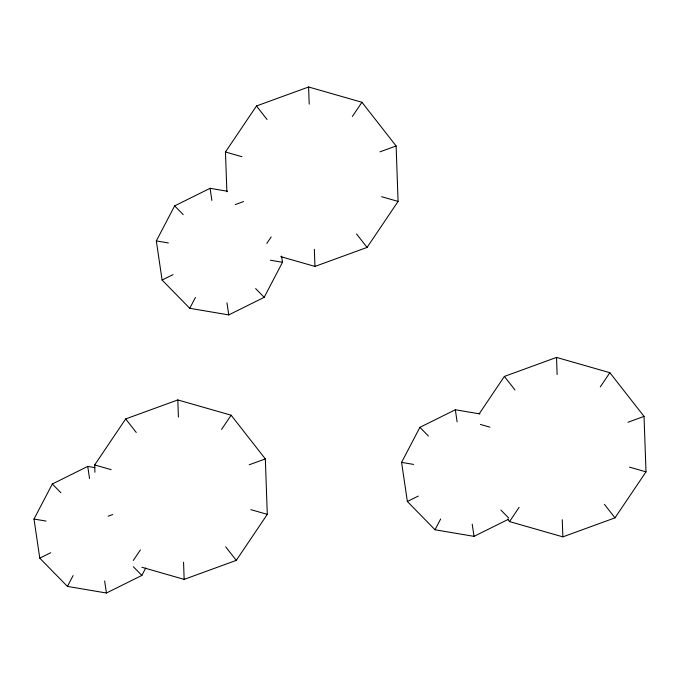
<?xml version="1.0" encoding="UTF-8"?>
<svg xmlns="http://www.w3.org/2000/svg" width="680" height="680" viewBox="0 0 680 680"><rect width="100%" height="100%" fill="white"/><g stroke="black" fill="none" stroke-linecap="round" stroke-linejoin="round"><path stroke-width="1.02" d="M281.588 256.105L282.498 262.284L264.18 297.33L228.752 314.908L189.762 308.303L162.095 280.05L156.323 240.924L174.649 205.887L210.069 188.309L227.519 191.258M145.707 568.055L141.848 575.433L106.428 593.011L67.439 586.415L39.771 558.152L34 519.035L52.326 483.99L87.746 466.412L94.928 467.627M189.762 308.303L195.423 297.475M67.439 586.415L73.1 575.586M508.504 519.24L474.011 536.358L435.022 529.762L407.363 501.5L401.582 462.383L419.909 427.337L455.337 409.76L479.961 413.925M435.022 529.762L440.683 518.933M226.874 191.76L225.463 151.997L256.471 105.986L308.601 86.989L361.938 102.263L396.117 145.962L398.08 201.416L367.072 247.426L314.942 266.424L280.729 256.632M94.928 472.269L94.673 464.95L125.681 418.94L177.811 399.933L231.149 415.208L265.327 458.915L267.291 514.361L236.283 560.371L184.153 579.377L141.882 567.273M266.798 243.449L271.184 236.938M352.359 116.475L361.938 102.263M133.272 560.465L140.394 549.89M221.57 429.428L231.149 415.208M479.238 413.746L504.39 376.423L556.52 357.416L609.858 372.691L644.037 416.398L646 471.844L614.992 517.854L562.861 536.86L509.524 521.586L507.586 519.112M509.524 521.586L519.104 507.365M600.279 386.911L609.858 372.691M162.095 280.05L173.043 274.618M39.771 558.152L50.72 552.721M407.363 501.5L418.302 496.068M235.237 204.603L243.533 201.577M380.01 151.835L396.117 145.962M108.137 516.205L112.744 514.531M249.22 464.788L265.327 458.915M627.929 422.272L644.037 416.398M156.323 240.924L168.376 242.964M270.453 260.245L282.498 262.284M401.582 462.383L413.635 464.423M34 519.035L46.053 521.067M225.463 151.997L241.952 156.723M381.599 196.698L398.08 201.416M480.437 424.447L489.872 427.15M629.519 467.126L646 471.844M94.673 464.95L111.154 469.667M250.809 509.643L267.291 514.361M419.909 427.337L428.459 436.067M500.888 510.051L508.708 518.033M174.649 205.887L183.201 214.617M255.629 288.592L264.18 297.33M52.326 483.99L60.877 492.719M133.305 566.703L141.848 575.433M504.39 376.423L514.956 389.929M604.435 504.348L614.992 517.854M256.471 105.986L267.036 119.493M356.515 233.92L367.072 247.426M125.681 418.94L136.238 432.446M225.718 546.873L236.283 560.371M455.337 409.76L457.121 421.846M472.235 524.271L474.011 536.358M210.069 188.309L211.854 200.396M226.967 302.821L228.752 314.908M87.746 466.412L89.53 478.499M104.644 580.924L106.428 593.011M556.52 357.416L557.124 374.552M562.258 519.724L562.861 536.86M308.601 86.989L309.204 104.125M314.339 249.288L314.942 266.424M177.811 399.933L178.415 417.07M183.549 562.241L184.153 579.377"/></g></svg>
